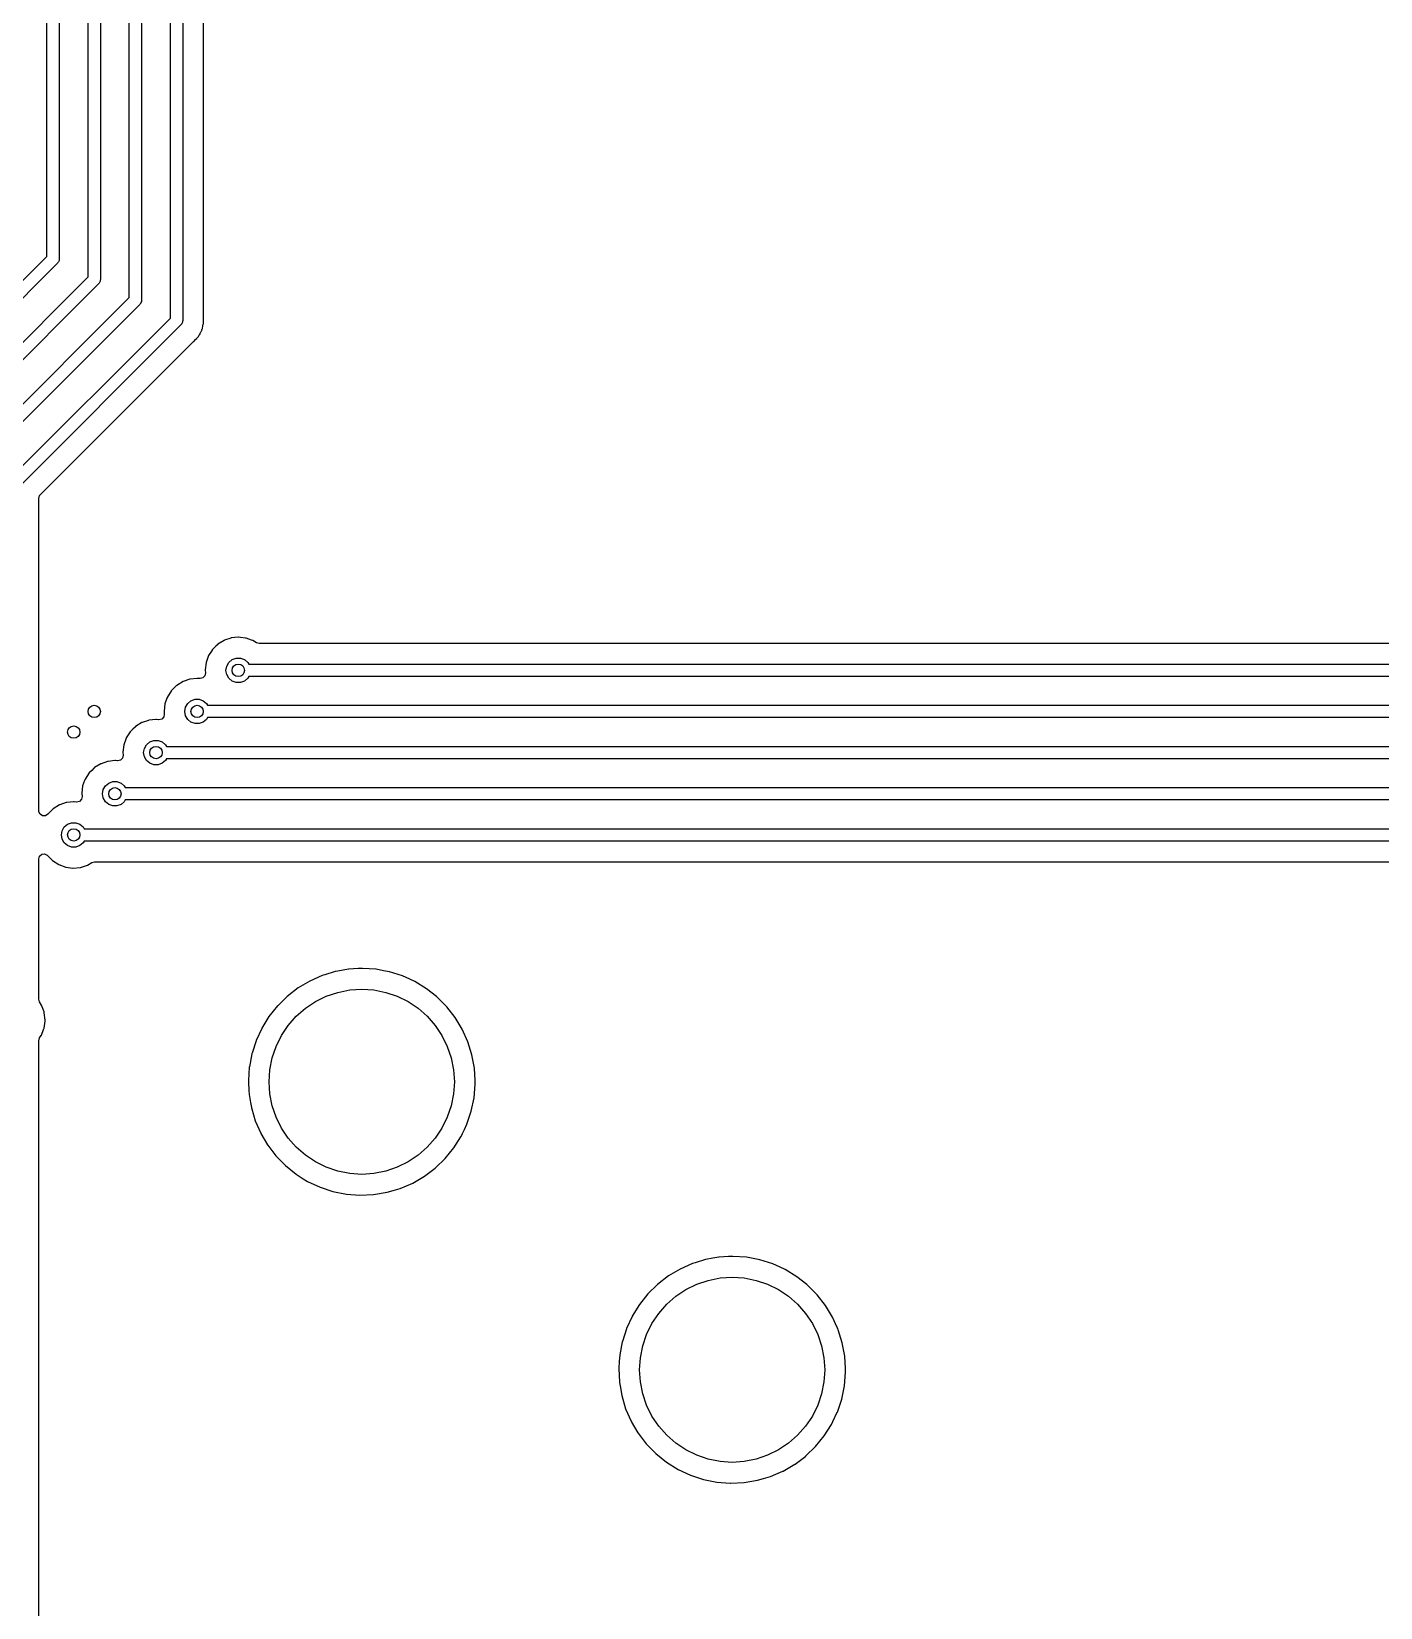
# Model space of a CAD drawing. Extents: x -3.92 to 3.92, y 0.02 to 7.83.
# Drawn here: x -1.635 to -0.344, y 4.497 to 6.005 of the extents above; entities that cross this region are included whole.
import ezdxf

# ---------------------------------------------------------------- set-up
doc = ezdxf.new("R2010")
doc.units = 0
doc.header["$MEASUREMENT"] = 0
doc.layers.add('BLACK', color=7, linetype='CONTINUOUS')

msp = doc.modelspace()

# ---------------------------------------------------------------- linework, layer by layer
at = {"layer": 'BLACK', "linetype": 'CONTINUOUS'}
for p, q in [((-1.50197, 5.73079), (-1.50197, 6.09992)), ((-1.49016, 6.10236), (-1.49016, 5.72835)), ((-1.47045, 5.72979), (-1.47045, 6.09917)), ((-1.54134, 5.75048), (-1.54134, 6.08023)), ((-1.52953, 6.08268), (-1.52953, 5.74803)), ((-1.5689, 6.06299), (-1.5689, 5.76772)), ((-1.58071, 5.77016), (-1.58071, 6.06055)), ((-1.62008, 5.78985), (-1.62008, 6.04086)), ((-1.60827, 6.04331), (-1.60827, 5.7874)), ((-1.77583, 5.6341), (-1.62008, 5.78985)), ((-1.61, 5.78323), (-1.76575, 5.62748)), ((-1.60961, 5.7839), (-1.61, 5.78323)), ((-1.60906, 5.78445), (-1.60961, 5.7839)), ((-1.60886, 5.7852), (-1.60906, 5.78445)), ((-1.60847, 5.78587), (-1.60886, 5.7852)), ((-1.60827, 5.7874), (-1.60847, 5.78665)), ((-1.60847, 5.78665), (-1.60847, 5.78587)), ((-1.73646, 5.61441), (-1.58071, 5.77016)), ((-1.57063, 5.76354), (-1.72638, 5.60779)), ((-1.57024, 5.76421), (-1.57063, 5.76354)), ((-1.56969, 5.76476), (-1.57024, 5.76421)), ((-1.56949, 5.76551), (-1.56969, 5.76476)), ((-1.5691, 5.76619), (-1.56949, 5.76551)), ((-1.5689, 5.76772), (-1.5691, 5.76697)), ((-1.5691, 5.76697), (-1.5691, 5.76619)), ((-1.69709, 5.59473), (-1.54134, 5.75048)), ((-1.53012, 5.74583), (-1.53032, 5.74508)), ((-1.52973, 5.7465), (-1.53012, 5.74583)), ((-1.52953, 5.74803), (-1.52973, 5.74728)), ((-1.52973, 5.74728), (-1.52973, 5.7465)), ((-1.53126, 5.74386), (-1.68701, 5.58811)), ((-1.65772, 5.57504), (-1.50197, 5.73079)), ((-1.53087, 5.74453), (-1.53126, 5.74386)), ((-1.53032, 5.74508), (-1.53087, 5.74453)), ((-1.49189, 5.72417), (-1.64764, 5.56842)), ((-1.4915, 5.72484), (-1.49189, 5.72417)), ((-1.49095, 5.72539), (-1.4915, 5.72484)), ((-1.49075, 5.72614), (-1.49095, 5.72539)), ((-1.49036, 5.72682), (-1.49075, 5.72614)), ((-1.49016, 5.72835), (-1.49036, 5.7276)), ((-1.49036, 5.7276), (-1.49036, 5.72682)), ((-1.47384, 5.71521), (-1.47313, 5.71685)), ((-1.47313, 5.71685), (-1.47293, 5.71727)), ((-1.47293, 5.71727), (-1.47221, 5.71857)), ((-1.47221, 5.71857), (-1.47206, 5.71884)), ((-1.47221, 5.71857), (-1.47221, 5.71857)), ((-1.47206, 5.71884), (-1.47186, 5.71965)), ((-1.47186, 5.71965), (-1.4716, 5.72038)), ((-1.4716, 5.72038), (-1.4714, 5.72086)), ((-1.4714, 5.72086), (-1.47127, 5.72114)), ((-1.4714, 5.72086), (-1.4714, 5.72086)), ((-1.47127, 5.72114), (-1.47099, 5.72292)), ((-1.47099, 5.72292), (-1.4709, 5.72337)), ((-1.4709, 5.72337), (-1.47053, 5.72481)), ((-1.47053, 5.72481), (-1.47045, 5.72511)), ((-1.47053, 5.72481), (-1.47053, 5.72481)), ((-1.47043, 5.72932), (-1.47045, 5.72979)), ((-1.47045, 5.72594), (-1.47039, 5.72672)), ((-1.47045, 5.72511), (-1.47045, 5.72594)), ((-1.47026, 5.72754), (-1.47043, 5.72932)), ((-1.47039, 5.72672), (-1.47031, 5.72723)), ((-1.47031, 5.72723), (-1.47026, 5.72754)), ((-1.62648, 5.56171), (-1.48021, 5.70798)), ((-1.48021, 5.70798), (-1.47987, 5.70829)), ((-1.47987, 5.70829), (-1.47961, 5.70846)), ((-1.47961, 5.70846), (-1.47772, 5.71047)), ((-1.47772, 5.71047), (-1.47761, 5.71058)), ((-1.47761, 5.71058), (-1.47681, 5.71138)), ((-1.47681, 5.71138), (-1.47672, 5.7115)), ((-1.47672, 5.7115), (-1.47671, 5.71151)), ((-1.47672, 5.7115), (-1.47672, 5.7115)), ((-1.47671, 5.71151), (-1.47641, 5.71187)), ((-1.47641, 5.71187), (-1.47518, 5.71317)), ((-1.47518, 5.71317), (-1.47478, 5.7139)), ((-1.47478, 5.7139), (-1.47435, 5.71455)), ((-1.47435, 5.71455), (-1.47404, 5.71496)), ((-1.47404, 5.71496), (-1.47384, 5.71521)), ((-1.47404, 5.71496), (-1.47404, 5.71496)), ((-1.62793, 5.5582), (-1.62715, 5.56089)), ((-1.62793, 5.25927), (-1.62793, 5.5582)), ((-1.62715, 5.56089), (-1.62648, 5.56171)), ((-1.45854, 5.41672), (-1.46159, 5.41375)), ((-1.45673, 5.4185), (-1.45854, 5.41672)), ((-1.45653, 5.41869), (-1.45673, 5.4185)), ((-1.45673, 5.4185), (-1.45673, 5.4185)), ((-1.45051, 5.4224), (-1.45653, 5.41869)), ((-1.45025, 5.42249), (-1.45051, 5.4224)), ((-1.44408, 5.42459), (-1.45025, 5.42249)), ((-1.45025, 5.42249), (-1.45025, 5.42249)), ((-1.44382, 5.42468), (-1.44408, 5.42459)), ((-1.44354, 5.42471), (-1.44382, 5.42468)), ((-1.43706, 5.42539), (-1.44354, 5.42471)), ((-1.44354, 5.42471), (-1.44354, 5.42471)), ((-1.43679, 5.42542), (-1.43706, 5.42539)), ((-1.43706, 5.42539), (-1.43706, 5.42539)), ((-1.43507, 5.42521), (-1.43679, 5.42542)), ((-1.43004, 5.42461), (-1.43507, 5.42521)), ((-1.42977, 5.42458), (-1.43004, 5.42461)), ((-1.43004, 5.42461), (-1.43004, 5.42461)), ((-1.4295, 5.42449), (-1.42977, 5.42458)), ((-1.4295, 5.42448), (-1.4295, 5.42449)), ((-1.42428, 5.42262), (-1.4295, 5.42448)), ((-1.4231, 5.42221), (-1.42428, 5.42262)), ((-1.41976, 5.42008), (-1.4231, 5.42221)), ((-1.4171, 5.41931), (-1.41976, 5.42008)), ((0.8647, 5.41931), (-1.4171, 5.41931)), ((-1.46783, 5.40116), (-1.46872, 5.39414)), ((-1.46542, 5.4078), (-1.46783, 5.40116)), ((-1.46262, 5.41214), (-1.46542, 5.4078)), ((-1.46174, 5.41351), (-1.46262, 5.41214)), ((-1.46159, 5.41375), (-1.46174, 5.41351)), ((-1.46174, 5.41351), (-1.46174, 5.41351)), ((-1.44811, 5.39774), (-1.44606, 5.40129)), ((-1.44606, 5.40129), (-1.44291, 5.40393)), ((-1.44291, 5.40393), (-1.43906, 5.40533)), ((-1.43906, 5.40533), (-1.43496, 5.40533)), ((-1.43496, 5.40533), (-1.4311, 5.40393)), ((-1.4311, 5.40393), (-1.42796, 5.40129)), ((-1.42796, 5.40129), (-1.42699, 5.39961)), ((-1.42699, 5.39961), (0.866142, 5.39961)), ((-1.48345, 5.38522), (-1.48962, 5.38312)), ((-1.48319, 5.38531), (-1.48345, 5.38522)), ((-1.48291, 5.38533), (-1.48319, 5.38531)), ((-1.47643, 5.38602), (-1.48291, 5.38534)), ((-1.48291, 5.38534), (-1.48291, 5.38533)), ((-1.47616, 5.38605), (-1.47643, 5.38602)), ((-1.47643, 5.38602), (-1.47643, 5.38602)), ((-1.47588, 5.38601), (-1.47616, 5.38605)), ((-1.47395, 5.38578), (-1.47588, 5.38601)), ((-1.47359, 5.38575), (-1.47395, 5.38578)), ((-1.47088, 5.38642), (-1.47359, 5.38575)), ((-1.46895, 5.38845), (-1.47088, 5.38642)), ((-1.46843, 5.39119), (-1.46895, 5.38845)), ((-1.46872, 5.39414), (-1.46869, 5.39387)), ((-1.46869, 5.39387), (-1.46869, 5.39387)), ((-1.46869, 5.39387), (-1.46843, 5.39119)), ((-1.44882, 5.3937), (-1.44811, 5.39774)), ((-1.44811, 5.38966), (-1.44882, 5.3937)), ((-1.44606, 5.38611), (-1.44811, 5.38966)), ((-1.44291, 5.38347), (-1.44606, 5.38611)), ((-1.42796, 5.38611), (-1.4311, 5.38347)), ((-1.42699, 5.3878), (-1.42796, 5.38611)), ((0.863696, 5.3878), (-1.42699, 5.3878)), ((-1.50135, 5.37376), (-1.50479, 5.36843)), ((-1.50111, 5.37414), (-1.50135, 5.37376)), ((-1.50096, 5.37438), (-1.50111, 5.37414)), ((-1.50111, 5.37414), (-1.50111, 5.37414)), ((-1.49855, 5.37673), (-1.50096, 5.37438)), ((-1.4961, 5.37913), (-1.49855, 5.37673)), ((-1.4959, 5.37932), (-1.4961, 5.37913)), ((-1.4961, 5.37913), (-1.4961, 5.37913)), ((-1.48988, 5.38303), (-1.4959, 5.37932)), ((-1.48962, 5.38312), (-1.48988, 5.38303)), ((-1.48962, 5.38312), (-1.48962, 5.38312)), ((-1.43906, 5.38207), (-1.44291, 5.38347)), ((-1.43496, 5.38207), (-1.43906, 5.38207)), ((-1.4311, 5.38347), (-1.43496, 5.38207)), ((-1.5072, 5.36179), (-1.50809, 5.35477)), ((-1.50809, 5.35477), (-1.50806, 5.3545)), ((-1.50806, 5.3545), (-1.50806, 5.3545)), ((-1.50806, 5.3545), (-1.5078, 5.35182)), ((-1.50527, 5.3671), (-1.5072, 5.36179)), ((-1.50488, 5.36817), (-1.50527, 5.3671)), ((-1.50479, 5.36843), (-1.50488, 5.36817)), ((-1.50488, 5.36817), (-1.50488, 5.36817)), ((-1.48819, 5.35433), (-1.48748, 5.35837)), ((-1.48748, 5.35029), (-1.48819, 5.35433)), ((-1.48748, 5.35837), (-1.48543, 5.36192)), ((-1.48543, 5.36192), (-1.48228, 5.36456)), ((-1.48228, 5.36456), (-1.47843, 5.36596)), ((-1.47843, 5.36596), (-1.47433, 5.36596)), ((-1.47433, 5.36596), (-1.47047, 5.36456)), ((-1.47047, 5.36456), (-1.46733, 5.36192)), ((-1.46733, 5.36192), (-1.46636, 5.36024)), ((-1.46636, 5.36024), (0.807087, 5.36024)), ((-1.53547, 5.33976), (-1.53792, 5.33736)), ((-1.53527, 5.33995), (-1.53547, 5.33976)), ((-1.53547, 5.33976), (-1.53547, 5.33976)), ((-1.52925, 5.34366), (-1.53527, 5.33995)), ((-1.52899, 5.34375), (-1.52925, 5.34366)), ((-1.52282, 5.34585), (-1.52899, 5.34375)), ((-1.52899, 5.34375), (-1.52899, 5.34375)), ((-1.52256, 5.34594), (-1.52282, 5.34585)), ((-1.52228, 5.34596), (-1.52256, 5.34594)), ((-1.5158, 5.34665), (-1.52228, 5.34596)), ((-1.52228, 5.34596), (-1.52228, 5.34596)), ((-1.51553, 5.34668), (-1.5158, 5.34665)), ((-1.5158, 5.34665), (-1.5158, 5.34665)), ((-1.51525, 5.34664), (-1.51553, 5.34668)), ((-1.51332, 5.34641), (-1.51525, 5.34664)), ((-1.51296, 5.34638), (-1.51332, 5.34641)), ((-1.51025, 5.34705), (-1.51296, 5.34638)), ((-1.50832, 5.34908), (-1.51025, 5.34705)), ((-1.5078, 5.35182), (-1.50832, 5.34908)), ((-1.48543, 5.34674), (-1.48748, 5.35029)), ((-1.48228, 5.3441), (-1.48543, 5.34674)), ((-1.47843, 5.3427), (-1.48228, 5.3441)), ((-1.47433, 5.3427), (-1.47843, 5.3427)), ((-1.47047, 5.3441), (-1.47433, 5.3427)), ((-1.46733, 5.34674), (-1.47047, 5.3441)), ((-1.46636, 5.34843), (-1.46733, 5.34674)), ((0.80464, 5.34843), (-1.46636, 5.34843)), ((-1.54464, 5.32773), (-1.54657, 5.32242)), ((-1.54425, 5.3288), (-1.54464, 5.32773)), ((-1.54416, 5.32906), (-1.54425, 5.3288)), ((-1.54425, 5.3288), (-1.54425, 5.3288)), ((-1.54033, 5.33501), (-1.54416, 5.32906)), ((-1.53792, 5.33736), (-1.54033, 5.33501)), ((-1.5248, 5.32255), (-1.52165, 5.32519)), ((-1.52165, 5.32519), (-1.5178, 5.32659)), ((-1.5178, 5.32659), (-1.5137, 5.32659)), ((-1.5137, 5.32659), (-1.50984, 5.32519)), ((-1.50984, 5.32519), (-1.5067, 5.32255)), ((-1.54769, 5.30971), (-1.54962, 5.30768)), ((-1.54717, 5.31245), (-1.54769, 5.30971)), ((-1.54657, 5.32242), (-1.54746, 5.3154)), ((-1.54746, 5.3154), (-1.54743, 5.31513)), ((-1.54743, 5.31513), (-1.54743, 5.31513)), ((-1.54743, 5.31513), (-1.54717, 5.31245)), ((-1.52756, 5.31496), (-1.52685, 5.319)), ((-1.52685, 5.31092), (-1.52756, 5.31496)), ((-1.52685, 5.319), (-1.5248, 5.32255)), ((-1.5248, 5.30737), (-1.52685, 5.31092)), ((-1.5067, 5.32255), (-1.50573, 5.32087)), ((-1.50573, 5.30906), (-1.5067, 5.30737)), ((-1.50573, 5.32087), (0.748031, 5.32087)), ((0.745585, 5.30906), (-1.50573, 5.30906)), ((-1.5797, 5.29564), (-1.58353, 5.28969)), ((-1.57729, 5.29799), (-1.5797, 5.29564)), ((-1.57484, 5.30039), (-1.57729, 5.29799)), ((-1.57464, 5.30058), (-1.57484, 5.30039)), ((-1.57484, 5.30039), (-1.57484, 5.30039)), ((-1.56862, 5.30429), (-1.57464, 5.30058)), ((-1.56836, 5.30438), (-1.56862, 5.30429)), ((-1.56219, 5.30648), (-1.56836, 5.30438)), ((-1.56836, 5.30438), (-1.56836, 5.30438)), ((-1.56193, 5.30657), (-1.56219, 5.30648)), ((-1.56165, 5.30659), (-1.56193, 5.30657)), ((-1.55517, 5.30728), (-1.56165, 5.30659)), ((-1.56165, 5.30659), (-1.56165, 5.30659)), ((-1.5549, 5.3073), (-1.55517, 5.30728)), ((-1.55517, 5.30728), (-1.55517, 5.30728)), ((-1.55462, 5.30727), (-1.5549, 5.3073)), ((-1.55269, 5.30704), (-1.55462, 5.30727)), ((-1.55233, 5.30701), (-1.55269, 5.30704)), ((-1.54962, 5.30768), (-1.55233, 5.30701)), ((-1.52165, 5.30473), (-1.5248, 5.30737)), ((-1.5178, 5.30333), (-1.52165, 5.30473)), ((-1.5137, 5.30333), (-1.5178, 5.30333)), ((-1.50984, 5.30473), (-1.5137, 5.30333)), ((-1.5067, 5.30737), (-1.50984, 5.30473)), ((-1.58594, 5.28305), (-1.58683, 5.27603)), ((-1.58401, 5.28836), (-1.58594, 5.28305)), ((-1.58362, 5.28943), (-1.58401, 5.28836)), ((-1.58353, 5.28969), (-1.58362, 5.28943)), ((-1.58362, 5.28943), (-1.58362, 5.28943)), ((-1.56693, 5.27559), (-1.56622, 5.27963)), ((-1.56622, 5.27963), (-1.56417, 5.28318)), ((-1.56417, 5.28318), (-1.56102, 5.28582)), ((-1.56102, 5.28582), (-1.55717, 5.28722)), ((-1.55717, 5.28722), (-1.55307, 5.28722)), ((-1.55307, 5.28722), (-1.54921, 5.28582)), ((-1.54921, 5.28582), (-1.54607, 5.28318)), ((-1.54607, 5.28318), (-1.5451, 5.2815)), ((-1.5451, 5.2815), (0.688976, 5.2815)), ((-1.60799, 5.26492), (-1.61401, 5.26121)), ((-1.60773, 5.26501), (-1.60799, 5.26492)), ((-1.60156, 5.26711), (-1.60773, 5.26501)), ((-1.60773, 5.26501), (-1.60773, 5.26501)), ((-1.6013, 5.2672), (-1.60156, 5.26711)), ((-1.60102, 5.26722), (-1.6013, 5.2672)), ((-1.59454, 5.26791), (-1.60102, 5.26722)), ((-1.60102, 5.26722), (-1.60102, 5.26722)), ((-1.59427, 5.26793), (-1.59454, 5.26791)), ((-1.59454, 5.26791), (-1.59454, 5.26791)), ((-1.59399, 5.2679), (-1.59427, 5.26793)), ((-1.59207, 5.26767), (-1.59399, 5.2679)), ((-1.5917, 5.26764), (-1.59207, 5.26767)), ((-1.58899, 5.26831), (-1.5917, 5.26764)), ((-1.58706, 5.27034), (-1.58899, 5.26831)), ((-1.58654, 5.27308), (-1.58706, 5.27034)), ((-1.58683, 5.27603), (-1.5868, 5.27576)), ((-1.5868, 5.27576), (-1.5868, 5.27576)), ((-1.5868, 5.27576), (-1.58654, 5.27308)), ((-1.56622, 5.27155), (-1.56693, 5.27559)), ((-1.56417, 5.268), (-1.56622, 5.27155)), ((-1.56102, 5.26536), (-1.56417, 5.268)), ((-1.55717, 5.26396), (-1.56102, 5.26536)), ((-1.55307, 5.26396), (-1.55717, 5.26396)), ((-1.54921, 5.26536), (-1.55307, 5.26396)), ((-1.54607, 5.268), (-1.54921, 5.26536)), ((-1.5451, 5.26969), (-1.54607, 5.268)), ((0.68653, 5.26969), (-1.5451, 5.26969)), ((-1.62786, 5.25842), (-1.62793, 5.25927)), ((-1.62662, 5.25592), (-1.62786, 5.25842)), ((-1.62423, 5.25448), (-1.62662, 5.25592)), ((-1.62143, 5.25456), (-1.62423, 5.25448)), ((-1.61916, 5.25612), (-1.62143, 5.25456)), ((-1.61907, 5.25627), (-1.61916, 5.25612)), ((-1.61599, 5.25927), (-1.61907, 5.25627)), ((-1.61421, 5.26102), (-1.61599, 5.25927)), ((-1.61401, 5.26121), (-1.61421, 5.26102)), ((-1.61421, 5.26102), (-1.61421, 5.26102)), ((-1.6063, 5.23622), (-1.60559, 5.24026)), ((-1.60559, 5.23218), (-1.6063, 5.23622)), ((-1.60559, 5.24026), (-1.60354, 5.24381)), ((-1.60354, 5.24381), (-1.60039, 5.24645)), ((-1.60039, 5.24645), (-1.59654, 5.24785)), ((-1.59654, 5.24785), (-1.59244, 5.24785)), ((-1.59244, 5.24785), (-1.58858, 5.24645)), ((-1.58858, 5.24645), (-1.58544, 5.24381)), ((-1.58544, 5.24381), (-1.58447, 5.24213)), ((-1.58447, 5.24213), (0.629921, 5.24213)), ((-1.62503, 5.21772), (-1.62227, 5.21811)), ((-1.62227, 5.21811), (-1.61972, 5.21695)), ((-1.60354, 5.22863), (-1.60559, 5.23218)), ((-1.60039, 5.22599), (-1.60354, 5.22863)), ((-1.59654, 5.22459), (-1.60039, 5.22599)), ((-1.59244, 5.22459), (-1.59654, 5.22459)), ((-1.58858, 5.22599), (-1.59244, 5.22459)), ((-1.58544, 5.22863), (-1.58858, 5.22599)), ((-1.58447, 5.23031), (-1.58544, 5.22863)), ((0.627475, 5.23031), (-1.58447, 5.23031)), ((-1.62793, 5.2132), (-1.62715, 5.21589)), ((-1.62793, 5.07897), (-1.62793, 5.2132)), ((-1.62715, 5.21589), (-1.62503, 5.21772)), ((-1.61972, 5.21695), (-1.6194, 5.21665)), ((-1.6194, 5.21665), (-1.6147, 5.21178)), ((-1.6147, 5.21178), (-1.60879, 5.20791)), ((-1.60879, 5.20791), (-1.60216, 5.20545)), ((-1.60216, 5.20545), (-1.60189, 5.20541)), ((-1.60189, 5.20541), (-1.60189, 5.20541)), ((-1.60189, 5.20541), (-1.59543, 5.20455)), ((-1.59543, 5.20455), (-1.59543, 5.20455)), ((-1.59543, 5.20455), (-1.59515, 5.20451)), ((-1.59515, 5.20451), (-1.59488, 5.20454)), ((-1.59488, 5.20454), (-1.58839, 5.20513)), ((-1.59488, 5.20454), (-1.59488, 5.20454)), ((-1.58839, 5.20513), (-1.58811, 5.20515)), ((-1.58839, 5.20513), (-1.58839, 5.20513)), ((-1.58811, 5.20515), (-1.58139, 5.20734)), ((-1.58139, 5.20734), (-1.57707, 5.20991)), ((-1.57707, 5.20991), (-1.57453, 5.21061)), ((-1.57453, 5.21061), (0.617258, 5.21061)), ((-1.35671, 5.10168), (-1.36865, 5.0964)), ((-1.35415, 5.10246), (-1.35671, 5.10168)), ((-1.34437, 5.10544), (-1.35415, 5.10246)), ((-1.34422, 5.10549), (-1.34437, 5.10544)), ((-1.34437, 5.10544), (-1.34437, 5.10544)), ((-1.34195, 5.10589), (-1.34422, 5.10549)), ((-1.33151, 5.10774), (-1.34195, 5.10589)), ((-1.33137, 5.10777), (-1.33151, 5.10774)), ((-1.33151, 5.10774), (-1.33151, 5.10774)), ((-1.32233, 5.10826), (-1.33137, 5.10777)), ((-1.31848, 5.10848), (-1.32233, 5.10826)), ((-1.31833, 5.10848), (-1.31848, 5.10848)), ((-1.31848, 5.10848), (-1.31848, 5.10848)), ((-1.3053, 5.10763), (-1.31833, 5.10848)), ((-1.30515, 5.1076), (-1.3053, 5.10763)), ((-1.29816, 5.10629), (-1.30515, 5.1076)), ((-1.30515, 5.1076), (-1.30515, 5.1076)), ((-1.29247, 5.10522), (-1.29816, 5.10629)), ((-1.28002, 5.10128), (-1.29247, 5.10522)), ((-1.27988, 5.10122), (-1.28002, 5.10128)), ((-1.27288, 5.09803), (-1.27988, 5.10122)), ((-1.27988, 5.10122), (-1.27988, 5.10122)), ((-1.26813, 5.09588), (-1.27288, 5.09803)), ((-1.37988, 5.08973), (-1.39021, 5.08175)), ((-1.37975, 5.0898), (-1.37988, 5.08973)), ((-1.373, 5.09382), (-1.37975, 5.0898)), ((-1.37975, 5.0898), (-1.37975, 5.0898)), ((-1.36865, 5.0964), (-1.373, 5.09382)), ((-1.3528, 5.08184), (-1.34182, 5.08556)), ((-1.34182, 5.08556), (-1.33046, 5.08782)), ((-1.33046, 5.08782), (-1.3189, 5.08858)), ((-1.3189, 5.08858), (-1.30734, 5.08782)), ((-1.30734, 5.08782), (-1.29597, 5.08556)), ((-1.29597, 5.08556), (-1.285, 5.08184)), ((-1.25698, 5.08908), (-1.26813, 5.09588)), ((-1.25687, 5.08899), (-1.25698, 5.08908)), ((-1.24755, 5.08165), (-1.25687, 5.08899)), ((-1.62718, 5.07634), (-1.62793, 5.07897)), ((-1.62494, 5.07276), (-1.62718, 5.07634)), ((-1.62462, 5.07185), (-1.62494, 5.07276)), ((-1.62286, 5.06677), (-1.62462, 5.07185)), ((-1.39952, 5.07259), (-1.40765, 5.06238)), ((-1.39935, 5.07276), (-1.39952, 5.07259)), ((-1.39032, 5.08165), (-1.39935, 5.07276)), ((-1.39021, 5.08175), (-1.39032, 5.08165)), ((-1.38154, 5.06264), (-1.37282, 5.07028)), ((-1.37282, 5.07028), (-1.36319, 5.07671)), ((-1.36319, 5.07671), (-1.3528, 5.08184)), ((-1.285, 5.08184), (-1.27461, 5.07671)), ((-1.27461, 5.07671), (-1.26497, 5.07028)), ((-1.26497, 5.07028), (-1.25626, 5.06264)), ((-1.24673, 5.081), (-1.24755, 5.08165)), ((-1.23752, 5.07174), (-1.24673, 5.081)), ((-1.23743, 5.07162), (-1.23752, 5.07174)), ((-1.22958, 5.06156), (-1.23743, 5.07162)), ((-1.23743, 5.07162), (-1.23743, 5.07162)), ((-1.62262, 5.06608), (-1.62286, 5.06677)), ((-1.62279, 5.05144), (-1.62186, 5.05802)), ((-1.62183, 5.05906), (-1.62262, 5.06608)), ((-1.62186, 5.05802), (-1.62184, 5.05817)), ((-1.62186, 5.05802), (-1.62186, 5.05802)), ((-1.62184, 5.05817), (-1.62183, 5.05906)), ((-1.40765, 5.06238), (-1.41451, 5.05126)), ((-1.39561, 5.04429), (-1.38918, 5.05393)), ((-1.38918, 5.05393), (-1.38154, 5.06264)), ((-1.25626, 5.06264), (-1.24862, 5.05393)), ((-1.24862, 5.05393), (-1.24218, 5.04429)), ((-1.22949, 5.06145), (-1.22958, 5.06156)), ((-1.22958, 5.06156), (-1.22958, 5.06156)), ((-1.22276, 5.05026), (-1.22949, 5.06145)), ((-1.62793, 5.03915), (-1.6271, 5.0419)), ((-1.62793, 2.39455), (-1.62793, 5.03915)), ((-1.6271, 5.0419), (-1.62549, 5.04433)), ((-1.62549, 5.04433), (-1.62534, 5.04456)), ((-1.62534, 5.04456), (-1.62322, 5.05012)), ((-1.62322, 5.05012), (-1.62292, 5.05091)), ((-1.62292, 5.05091), (-1.62282, 5.05117)), ((-1.62292, 5.05091), (-1.62292, 5.05091)), ((-1.62282, 5.05117), (-1.62279, 5.05144)), ((-1.42002, 5.03927), (-1.42385, 5.02737)), ((-1.41997, 5.03941), (-1.42002, 5.03927)), ((-1.42002, 5.03927), (-1.42002, 5.03927)), ((-1.41991, 5.03954), (-1.41997, 5.03941)), ((-1.41457, 5.05113), (-1.41991, 5.03954)), ((-1.41991, 5.03954), (-1.41991, 5.03954)), ((-1.41451, 5.05126), (-1.41457, 5.05113)), ((-1.40074, 5.0339), (-1.39561, 5.04429)), ((-1.24218, 5.04429), (-1.23706, 5.0339)), ((-1.21742, 5.03835), (-1.22276, 5.05026)), ((-1.21354, 5.02588), (-1.21742, 5.03835)), ((-1.424, 5.02683), (-1.42643, 5.01431)), ((-1.42397, 5.02698), (-1.424, 5.02683)), ((-1.424, 5.02683), (-1.424, 5.02683)), ((-1.42385, 5.02737), (-1.42397, 5.02698)), ((-1.40672, 5.01156), (-1.40446, 5.02293)), ((-1.40446, 5.02293), (-1.40074, 5.0339)), ((-1.23706, 5.0339), (-1.23333, 5.02293)), ((-1.23333, 5.02293), (-1.23107, 5.01156)), ((-1.2112, 5.01303), (-1.21354, 5.02588)), ((-1.42647, 5.01401), (-1.42737, 5.00129)), ((-1.42645, 5.01416), (-1.42647, 5.01401)), ((-1.42647, 5.01401), (-1.42647, 5.01401)), ((-1.42643, 5.01431), (-1.42645, 5.01416)), ((-1.42643, 5.01431), (-1.42643, 5.01431)), ((-1.40748, 5), (-1.40672, 5.01156)), ((-1.23107, 5.01156), (-1.23031, 5)), ((-1.21119, 5.01288), (-1.2112, 5.01303)), ((-1.21048, 5.00114), (-1.21119, 5.01288)), ((-1.21119, 5.01288), (-1.21119, 5.01288)), ((-1.42737, 5.00129), (-1.42738, 5.00114)), ((-1.42738, 5.00114), (-1.42732, 5)), ((-1.42732, 5), (-1.42689, 4.99141)), ((-1.40672, 4.98844), (-1.40748, 5)), ((-1.23031, 5), (-1.23107, 4.98844)), ((-1.21149, 4.98471), (-1.21044, 4.99773)), ((-1.21041, 5), (-1.21048, 5.00114)), ((-1.21044, 4.99773), (-1.21041, 5)), ((-1.42689, 4.99141), (-1.42673, 4.9881)), ((-1.42673, 4.9881), (-1.4267, 4.98795)), ((-1.4267, 4.98795), (-1.4267, 4.98795)), ((-1.4267, 4.98795), (-1.42535, 4.98009)), ((-1.42535, 4.98009), (-1.42452, 4.97523)), ((-1.40446, 4.97707), (-1.40672, 4.98844)), ((-1.40074, 4.9661), (-1.40446, 4.97707)), ((-1.23333, 4.97707), (-1.23706, 4.9661)), ((-1.23107, 4.98844), (-1.23333, 4.97707)), ((-1.21411, 4.97192), (-1.21149, 4.98471)), ((-1.42452, 4.97523), (-1.42447, 4.97508)), ((-1.42447, 4.97508), (-1.42447, 4.97508)), ((-1.42447, 4.97508), (-1.42417, 4.97407)), ((-1.42417, 4.97407), (-1.42078, 4.96272)), ((-1.42078, 4.96272), (-1.41556, 4.95075)), ((-1.39561, 4.95571), (-1.40074, 4.9661)), ((-1.23706, 4.9661), (-1.24218, 4.95571)), ((-1.21793, 4.96047), (-1.21416, 4.97178)), ((-1.21416, 4.97178), (-1.21411, 4.97192)), ((-1.41556, 4.95075), (-1.41548, 4.95062)), ((-1.41548, 4.95062), (-1.41548, 4.95062)), ((-1.41548, 4.95062), (-1.40902, 4.93962)), ((-1.38918, 4.94607), (-1.39561, 4.95571)), ((-1.24218, 4.95571), (-1.24862, 4.94607)), ((-1.2308, 4.93669), (-1.22409, 4.94733)), ((-1.22409, 4.94733), (-1.22391, 4.94761)), ((-1.22391, 4.94761), (-1.22383, 4.94774)), ((-1.22391, 4.94761), (-1.22391, 4.94761)), ((-1.22383, 4.94774), (-1.22247, 4.95062)), ((-1.22247, 4.95062), (-1.22071, 4.95433)), ((-1.22071, 4.95433), (-1.21824, 4.95954)), ((-1.21824, 4.95954), (-1.21793, 4.96047)), ((-1.40902, 4.93962), (-1.40902, 4.93962)), ((-1.40902, 4.93962), (-1.40894, 4.93949)), ((-1.40894, 4.93949), (-1.40885, 4.93937)), ((-1.40885, 4.93937), (-1.40111, 4.92923)), ((-1.38154, 4.93736), (-1.38918, 4.94607)), ((-1.37282, 4.92972), (-1.38154, 4.93736)), ((-1.25626, 4.93736), (-1.26497, 4.92972)), ((-1.24862, 4.94607), (-1.25626, 4.93736)), ((-1.23904, 4.92657), (-1.2308, 4.93669)), ((-1.40111, 4.92923), (-1.40111, 4.92923)), ((-1.40111, 4.92923), (-1.40102, 4.92911)), ((-1.40102, 4.92911), (-1.39191, 4.91976)), ((-1.39191, 4.91976), (-1.38174, 4.91157)), ((-1.36319, 4.92329), (-1.37282, 4.92972)), ((-1.3528, 4.91816), (-1.36319, 4.92329)), ((-1.34182, 4.91444), (-1.3528, 4.91816)), ((-1.285, 4.91816), (-1.29597, 4.91444)), ((-1.27461, 4.92329), (-1.285, 4.91816)), ((-1.26497, 4.92972), (-1.27461, 4.92329)), ((-1.25874, 4.90973), (-1.24856, 4.91742)), ((-1.24856, 4.91742), (-1.24844, 4.91751)), ((-1.24844, 4.91751), (-1.23904, 4.92657)), ((-1.38174, 4.91157), (-1.38161, 4.91149)), ((-1.38161, 4.91149), (-1.38161, 4.91149)), ((-1.38161, 4.91149), (-1.37483, 4.90726)), ((-1.37483, 4.90726), (-1.37066, 4.90466)), ((-1.37066, 4.90466), (-1.35883, 4.89913)), ((-1.33046, 4.91218), (-1.34182, 4.91444)), ((-1.3189, 4.91142), (-1.33046, 4.91218)), ((-1.30734, 4.91218), (-1.3189, 4.91142)), ((-1.29597, 4.91444), (-1.30734, 4.91218)), ((-1.28215, 4.89793), (-1.27015, 4.90308)), ((-1.27015, 4.90308), (-1.25886, 4.90964)), ((-1.25886, 4.90964), (-1.25874, 4.90973)), ((-1.25874, 4.90973), (-1.25874, 4.90973)), ((-1.35883, 4.89913), (-1.34643, 4.89507)), ((-1.34643, 4.89507), (-1.33362, 4.89252)), ((-1.33362, 4.89252), (-1.33347, 4.89251)), ((-1.33347, 4.89251), (-1.33347, 4.89251)), ((-1.33347, 4.89251), (-1.32075, 4.89154)), ((-1.32075, 4.89154), (-1.32075, 4.89154)), ((-1.32075, 4.89154), (-1.3206, 4.89153)), ((-1.3206, 4.89153), (-1.30756, 4.89211)), ((-1.30756, 4.89211), (-1.29468, 4.89425)), ((-1.29468, 4.89425), (-1.29454, 4.89429)), ((-1.29454, 4.89429), (-1.28895, 4.89593)), ((-1.29454, 4.89429), (-1.29454, 4.89429)), ((-1.28895, 4.89593), (-1.28215, 4.89793)), ((-1.00238, 4.82609), (-1.01432, 4.82081)), ((-0.999822, 4.82687), (-1.00238, 4.82609)), ((-0.990035, 4.82985), (-0.999822, 4.82687)), ((-0.989892, 4.8299), (-0.990035, 4.82985)), ((-0.990035, 4.82985), (-0.990035, 4.82985)), ((-0.983037, 4.83111), (-0.989892, 4.8299)), ((-0.977183, 4.83215), (-0.983037, 4.83111)), ((-0.977036, 4.83218), (-0.977183, 4.83215)), ((-0.977183, 4.83215), (-0.977183, 4.83215)), ((-0.967997, 4.83267), (-0.977036, 4.83218)), ((-0.964148, 4.83289), (-0.967997, 4.83267)), ((-0.963999, 4.83289), (-0.964148, 4.83289)), ((-0.964148, 4.83289), (-0.964148, 4.83289)), ((-0.95097, 4.83204), (-0.963999, 4.83289)), ((-0.950824, 4.83201), (-0.95097, 4.83204)), ((-0.946173, 4.83114), (-0.950824, 4.83201)), ((-0.950824, 4.83201), (-0.950824, 4.83201)), ((-0.938138, 4.82963), (-0.946173, 4.83114)), ((-0.925689, 4.82569), (-0.938138, 4.82963)), ((-1.02554, 4.81414), (-1.03588, 4.80616)), ((-1.02542, 4.81421), (-1.02554, 4.81414)), ((-1.01867, 4.81823), (-1.02542, 4.81421)), ((-1.02542, 4.81421), (-1.02542, 4.81421)), ((-1.01432, 4.82081), (-1.01867, 4.81823)), ((-0.987494, 4.80997), (-0.976129, 4.81223)), ((-0.976129, 4.81223), (-0.964567, 4.81299)), ((-0.964567, 4.81299), (-0.953005, 4.81223)), ((-0.953005, 4.81223), (-0.94164, 4.80997)), ((-0.925554, 4.82563), (-0.925689, 4.82569)), ((-0.925553, 4.82563), (-0.925554, 4.82563)), ((-0.918547, 4.82244), (-0.925553, 4.82563)), ((-0.913803, 4.82029), (-0.918547, 4.82244)), ((-0.902653, 4.81349), (-0.913803, 4.82029)), ((-0.902536, 4.8134), (-0.902653, 4.81349)), ((-0.893219, 4.80606), (-0.902536, 4.8134)), ((-1.04519, 4.797), (-1.05332, 4.78679)), ((-1.03588, 4.80616), (-1.04519, 4.797)), ((-1.01849, 4.79469), (-1.00886, 4.80112)), ((-1.00886, 4.80112), (-0.998466, 4.80625)), ((-0.998466, 4.80625), (-0.987494, 4.80997)), ((-0.94164, 4.80997), (-0.930668, 4.80625)), ((-0.930668, 4.80625), (-0.920276, 4.80112)), ((-0.920276, 4.80112), (-0.910641, 4.79469)), ((-0.892399, 4.80541), (-0.893219, 4.80606)), ((-0.883191, 4.79615), (-0.892399, 4.80541)), ((-0.883099, 4.79603), (-0.883191, 4.79615)), ((-0.875253, 4.78597), (-0.883099, 4.79603)), ((-0.883099, 4.79603), (-0.883099, 4.79603)), ((-1.05332, 4.78679), (-1.06018, 4.77567)), ((-1.03484, 4.77834), (-1.0272, 4.78705)), ((-1.0272, 4.78705), (-1.01849, 4.79469)), ((-0.910641, 4.79469), (-0.90193, 4.78705)), ((-0.90193, 4.78705), (-0.89429, 4.77834)), ((-0.875161, 4.78586), (-0.875253, 4.78597)), ((-0.875253, 4.78597), (-0.875253, 4.78597)), ((-0.868427, 4.77467), (-0.875161, 4.78586)), ((-1.06024, 4.77554), (-1.06558, 4.76395)), ((-1.06018, 4.77567), (-1.06024, 4.77554)), ((-1.04641, 4.75831), (-1.04128, 4.7687)), ((-1.04128, 4.7687), (-1.03484, 4.77834)), ((-0.89429, 4.77834), (-0.887852, 4.7687)), ((-0.887852, 4.7687), (-0.882727, 4.75831)), ((-0.863994, 4.76478), (-0.868427, 4.77467)), ((-1.06967, 4.75124), (-1.0721, 4.73872)), ((-1.06964, 4.75139), (-1.06967, 4.75124)), ((-1.06967, 4.75124), (-1.06967, 4.75124)), ((-1.0696, 4.75153), (-1.06964, 4.75139)), ((-1.06569, 4.76367), (-1.0696, 4.75153)), ((-1.06564, 4.76382), (-1.06569, 4.76368)), ((-1.06569, 4.76368), (-1.06569, 4.76367)), ((-1.06558, 4.76395), (-1.06564, 4.76382)), ((-1.06558, 4.76395), (-1.06558, 4.76395)), ((-1.05013, 4.74734), (-1.04641, 4.75831)), ((-0.882727, 4.75831), (-0.879003, 4.74734)), ((-0.863544, 4.76378), (-0.863994, 4.76478)), ((-0.863085, 4.76276), (-0.863544, 4.76378)), ((-0.859213, 4.75029), (-0.863085, 4.76276)), ((-1.07213, 4.73842), (-1.07254, 4.73269)), ((-1.07212, 4.73857), (-1.07213, 4.73842)), ((-1.07213, 4.73842), (-1.07213, 4.73842)), ((-1.0721, 4.73872), (-1.07212, 4.73857)), ((-1.0721, 4.73872), (-1.0721, 4.73872)), ((-1.05315, 4.72441), (-1.05239, 4.73597)), ((-1.05239, 4.73597), (-1.05013, 4.74734)), ((-0.879003, 4.74734), (-0.876742, 4.73597)), ((-0.876742, 4.73597), (-0.875984, 4.72441)), ((-0.856867, 4.73744), (-0.859213, 4.75029)), ((-0.856858, 4.73729), (-0.856867, 4.73744)), ((-0.85615, 4.72555), (-0.856858, 4.73729)), ((-0.856858, 4.73729), (-0.856858, 4.73729)), ((-1.07254, 4.73269), (-1.07305, 4.72555)), ((-1.07305, 4.72555), (-1.0724, 4.7125)), ((-1.05239, 4.71285), (-1.05315, 4.72441)), ((-0.875984, 4.72441), (-0.876742, 4.71285)), ((-0.857164, 4.70912), (-0.856105, 4.72214)), ((-0.856082, 4.72441), (-0.85615, 4.72555)), ((-0.856105, 4.72214), (-0.856082, 4.72441)), ((-1.0724, 4.7125), (-1.07237, 4.71236)), ((-1.07237, 4.71236), (-1.07237, 4.71236)), ((-1.07237, 4.71236), (-1.07179, 4.70898)), ((-1.07179, 4.70898), (-1.07019, 4.69964)), ((-1.05013, 4.70148), (-1.05239, 4.71285)), ((-0.876742, 4.71285), (-0.879003, 4.70148)), ((-0.859778, 4.69633), (-0.857164, 4.70912)), ((-1.07019, 4.69964), (-1.06644, 4.68713)), ((-1.04641, 4.69051), (-1.05013, 4.70148)), ((-1.04128, 4.68012), (-1.04641, 4.69051)), ((-0.882727, 4.69051), (-0.887852, 4.68012)), ((-0.879003, 4.70148), (-0.882727, 4.69051)), ((-0.86391, 4.68395), (-0.859778, 4.69633)), ((-1.06644, 4.68713), (-1.06123, 4.67516)), ((-1.06123, 4.67516), (-1.06115, 4.67503)), ((-1.06115, 4.67503), (-1.06115, 4.67503)), ((-1.06115, 4.67503), (-1.05469, 4.66403)), ((-1.03484, 4.67048), (-1.04128, 4.68012)), ((-0.887852, 4.68012), (-0.89429, 4.67048)), ((-0.869501, 4.67215), (-0.868135, 4.67503)), ((-0.868135, 4.67503), (-0.863974, 4.68381)), ((-0.863974, 4.68381), (-0.86391, 4.68395)), ((-1.05469, 4.66403), (-1.05469, 4.66403)), ((-1.05469, 4.66403), (-1.05461, 4.6639)), ((-1.05461, 4.6639), (-1.05452, 4.66378)), ((-1.05452, 4.66378), (-1.04678, 4.65364)), ((-1.0272, 4.66177), (-1.03484, 4.67048)), ((-1.01849, 4.65413), (-1.0272, 4.66177)), ((-0.90193, 4.66177), (-0.910641, 4.65413)), ((-0.89429, 4.67048), (-0.90193, 4.66177)), ((-0.884711, 4.65098), (-0.876468, 4.6611)), ((-0.876468, 4.6611), (-0.869501, 4.67215)), ((-1.04678, 4.65364), (-1.04678, 4.65364)), ((-1.04678, 4.65364), (-1.04669, 4.65352)), ((-1.04669, 4.65352), (-1.03758, 4.64417)), ((-1.00886, 4.64769), (-1.01849, 4.65413)), ((-0.998466, 4.64257), (-1.00886, 4.64769)), ((-0.920276, 4.64769), (-0.930668, 4.64257)), ((-0.910641, 4.65413), (-0.920276, 4.64769)), ((-0.894111, 4.64192), (-0.884711, 4.65098)), ((-1.03758, 4.64417), (-1.02741, 4.63598)), ((-1.02741, 4.63598), (-1.01633, 4.62907)), ((-0.987494, 4.63885), (-0.998466, 4.64257)), ((-0.976129, 4.63658), (-0.987494, 4.63885)), ((-0.964567, 4.63583), (-0.976129, 4.63658)), ((-0.953005, 4.63658), (-0.964567, 4.63583)), ((-0.94164, 4.63885), (-0.953005, 4.63658)), ((-0.930668, 4.64257), (-0.94164, 4.63885)), ((-0.915822, 4.62749), (-0.904532, 4.63405)), ((-0.904532, 4.63405), (-0.904413, 4.63414)), ((-0.904413, 4.63414), (-0.894231, 4.64183)), ((-0.904413, 4.63414), (-0.904413, 4.63414)), ((-0.894231, 4.64183), (-0.894111, 4.64192)), ((-1.01633, 4.62907), (-1.0045, 4.62354)), ((-1.0045, 4.62354), (-0.992096, 4.61948)), ((-0.992096, 4.61948), (-0.97929, 4.61693)), ((-0.97929, 4.61693), (-0.979142, 4.61692)), ((-0.979142, 4.61692), (-0.979141, 4.61692)), ((-0.979141, 4.61692), (-0.96642, 4.61595)), ((-0.96642, 4.61595), (-0.966419, 4.61595)), ((-0.966419, 4.61595), (-0.966271, 4.61594)), ((-0.966271, 4.61594), (-0.953227, 4.61652)), ((-0.953227, 4.61652), (-0.940348, 4.61866)), ((-0.940348, 4.61866), (-0.940204, 4.6187)), ((-0.940204, 4.6187), (-0.934615, 4.62034)), ((-0.940204, 4.6187), (-0.940204, 4.6187)), ((-0.934615, 4.62034), (-0.927819, 4.62234)), ((-0.927819, 4.62234), (-0.922621, 4.62457)), ((-0.922621, 4.62457), (-0.915959, 4.62743)), ((-0.915959, 4.62743), (-0.915822, 4.62749))]:
    msp.add_line(p, q, dxfattribs=at)
at = {"layer": 'BLACK'}
for centre in [(-1.43701, 5.3937), (-1.5748, 5.35433), (-1.47638, 5.35433), (-1.59449, 5.33465), (-1.51575, 5.31496), (-1.55512, 5.27559), (-1.59449, 5.23622)]:
    msp.add_circle(centre, 0.005906, dxfattribs=at)

doc.saveas('drawing.dxf')
